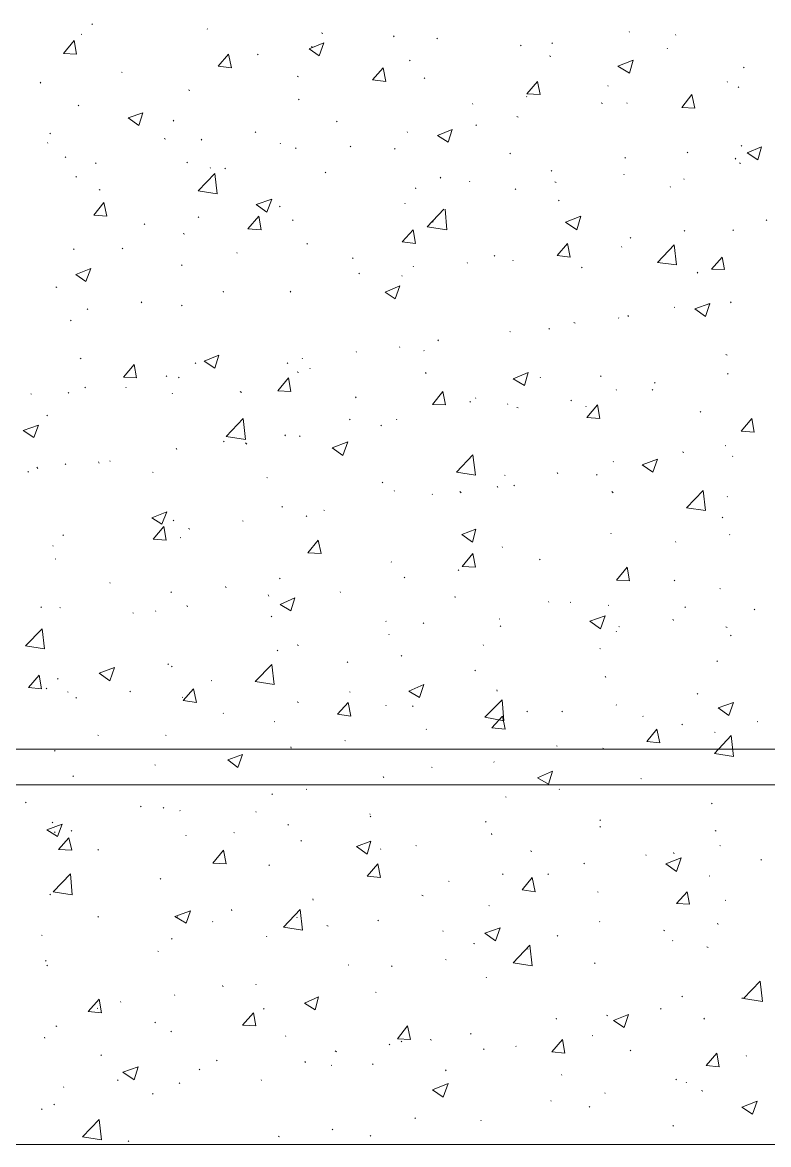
# Model space of a CAD drawing. Header units: millimetres. Extents: x 2928 to 3112, y 1220 to 1280.
# Drawn here: x 2951.023 to 2953.118, y 1240.79 to 1243.941 of the extents above; entities that cross this region are included whole.
import ezdxf

# ---------------------------------------------------------------- set-up
doc = ezdxf.new("R2010")
doc.units = ezdxf.units.MM

msp = doc.modelspace()

# ---------------------------------------------------------------- linework, layer by layer
at = {"color": 253, "linetype": 'Continuous', "lineweight": 5, "true_color": 0x9a9a9a}
for points in [[(2940.97965, 1262.56226), (2981.54689, 1262.56226), (2981.54689, 1240.79028), (2940.97965, 1240.79028)], [(2941.98633, 1261.55224), (2980.53854, 1261.55224), (2980.53854, 1241.8003), (2941.98633, 1241.8003)]]:
    msp.add_lwpolyline(points, close=True, dxfattribs=at)
msp.add_lwpolyline([(2961.2116, 1241.9003), (2942.08633, 1241.9003), (2942.08633, 1247.74538), (2950.25144, 1247.74538), (2950.25144, 1256.61384), (2942.08633, 1256.61384), (2942.08633, 1261.45224), (2961.2116, 1261.45224), (2961.2116, 1249.1904)], dxfattribs=at)
at = {"color": 92, "linetype": 'Continuous', "lineweight": 13, "true_color": 0x00b800}
for points in [[(2951.21979, 1243.93533), (2951.21813, 1243.93699), (2951.21813, 1243.93699)], [(2951.18979, 1243.90699), (2951.18812, 1243.90866), (2951.18812, 1243.90866)], [(2951.54313, 1243.92199), (2951.54146, 1243.92366), (2951.54146, 1243.92366)], [(2951.86647, 1243.91033), (2951.86313, 1243.91199), (2951.86313, 1243.91199)], [(2952.72815, 1243.91366), (2952.72648, 1243.91533), (2952.72648, 1243.91533)], [(2952.85815, 1243.90533), (2952.85648, 1243.90699), (2952.85648, 1243.90699)], [(2951.13812, 1243.85366), (2951.16812, 1243.89033), (2951.16812, 1243.89033)], [(2951.17479, 1243.85199), (2951.16812, 1243.89033), (2951.16812, 1243.89033)], [(2951.82813, 1243.86699), (2951.8698, 1243.88366), (2951.8698, 1243.88366)], [(2951.83647, 1243.87199), (2951.8348, 1243.87366), (2951.8348, 1243.87366)], [(2951.85647, 1243.84699), (2951.8698, 1243.88366), (2951.8698, 1243.88366)], [(2952.06647, 1243.90033), (2952.0648, 1243.90366), (2952.0648, 1243.90366)], [(2952.18814, 1243.89533), (2952.18647, 1243.89699), (2952.18647, 1243.89699)], [(2952.42314, 1243.87533), (2952.42148, 1243.87699), (2952.42148, 1243.87699)], [(2952.51148, 1243.88199), (2952.50981, 1243.88366), (2952.50981, 1243.88366)], [(2951.13812, 1243.85366), (2951.17479, 1243.85199), (2951.17479, 1243.85199)], [(2951.57313, 1243.81866), (2951.60146, 1243.85199), (2951.60146, 1243.85199)], [(2951.6098, 1243.81366), (2951.60146, 1243.85199), (2951.60146, 1243.85199)], [(2951.6848, 1243.85032), (2951.68313, 1243.85199), (2951.68313, 1243.85199)], [(2951.82813, 1243.86699), (2951.85647, 1243.84699), (2951.85647, 1243.84699)], [(2952.50648, 1243.84532), (2952.50314, 1243.84699), (2952.50314, 1243.84699)], [(2952.83482, 1243.86699), (2952.83315, 1243.86866), (2952.83315, 1243.86866)], [(2951.57313, 1243.81866), (2951.6098, 1243.81366), (2951.6098, 1243.81366)], [(2952.00647, 1243.78032), (2952.03647, 1243.81366), (2952.03647, 1243.81366)], [(2952.04314, 1243.77532), (2952.03647, 1243.81366), (2952.03647, 1243.81366)], [(2952.11147, 1243.83366), (2952.1098, 1243.83532), (2952.1098, 1243.83532)], [(2952.69481, 1243.81866), (2952.73815, 1243.83532), (2952.73815, 1243.83532)], [(2952.69481, 1243.81866), (2952.72815, 1243.79866), (2952.72815, 1243.79866)], [(2952.72815, 1243.79866), (2952.73815, 1243.83532), (2952.73815, 1243.83532)], [(2953.04982, 1243.81366), (2953.04815, 1243.81532), (2953.04815, 1243.81532)], [(2951.30313, 1243.80032), (2951.30146, 1243.80199), (2951.30146, 1243.80199)], [(2951.79813, 1243.78866), (2951.7948, 1243.79032), (2951.7948, 1243.79032)], [(2952.00647, 1243.78032), (2952.04314, 1243.77532), (2952.04314, 1243.77532)], [(2952.15314, 1243.78366), (2952.15147, 1243.78532), (2952.15147, 1243.78532)], [(2951.07479, 1243.77032), (2951.07312, 1243.77366), (2951.07312, 1243.77366)], [(2951.49313, 1243.75032), (2951.4898, 1243.75199), (2951.4898, 1243.75199)], [(2952.43981, 1243.74032), (2952.46981, 1243.77532), (2952.46981, 1243.77532)], [(2952.47648, 1243.73866), (2952.46981, 1243.77532), (2952.46981, 1243.77532)], [(2952.66815, 1243.76199), (2952.66648, 1243.76366), (2952.66648, 1243.76366)], [(2953.00315, 1243.77366), (2953.00148, 1243.77532), (2953.00148, 1243.77532)], [(2953.03482, 1243.75866), (2953.03315, 1243.76032), (2953.03315, 1243.76032)], [(2951.7998, 1243.72366), (2951.79813, 1243.72532), (2951.79813, 1243.72532)], [(2952.43981, 1243.73199), (2952.43814, 1243.73366), (2952.43814, 1243.73366)], [(2952.43981, 1243.74032), (2952.47648, 1243.73866), (2952.47648, 1243.73866)], [(2952.65148, 1243.71366), (2952.64815, 1243.71532), (2952.64815, 1243.71532)], [(2952.72148, 1243.71366), (2952.71981, 1243.71532), (2952.71981, 1243.71532)], [(2952.87482, 1243.70199), (2952.90315, 1243.73866), (2952.90315, 1243.73866)], [(2952.91148, 1243.70032), (2952.90315, 1243.73866), (2952.90315, 1243.73866)], [(2951.18146, 1243.70699), (2951.17979, 1243.70866), (2951.17979, 1243.70866)], [(2951.31979, 1243.67366), (2951.36146, 1243.68699), (2951.36146, 1243.68699)], [(2951.34979, 1243.65199), (2951.36146, 1243.68699), (2951.36146, 1243.68699)], [(2952.28814, 1243.71199), (2952.28647, 1243.71366), (2952.28647, 1243.71366)], [(2952.87482, 1243.70199), (2952.91148, 1243.70032), (2952.91148, 1243.70032)], [(2951.31979, 1243.67366), (2951.34979, 1243.65199), (2951.34979, 1243.65199)], [(2951.44813, 1243.66366), (2951.44646, 1243.66699), (2951.44646, 1243.66699)], [(2951.90647, 1243.66199), (2951.9048, 1243.66366), (2951.9048, 1243.66366)], [(2952.29814, 1243.65199), (2952.29647, 1243.65366), (2952.29647, 1243.65366)], [(2952.41481, 1243.67532), (2952.41148, 1243.67699), (2952.41148, 1243.67699)], [(2951.10146, 1243.62866), (2951.09979, 1243.63032), (2951.09979, 1243.63032)], [(2951.67813, 1243.63199), (2951.67647, 1243.63366), (2951.67647, 1243.63366)], [(2952.1048, 1243.63199), (2952.10314, 1243.63366), (2952.10314, 1243.63366)], [(2952.18814, 1243.62365), (2952.22981, 1243.64032), (2952.22981, 1243.64032)], [(2952.18814, 1243.62365), (2952.21814, 1243.60532), (2952.21814, 1243.60532)], [(2952.21814, 1243.60532), (2952.22981, 1243.64032), (2952.22981, 1243.64032)], [(2951.09479, 1243.60199), (2951.09312, 1243.60365), (2951.09312, 1243.60365)], [(2951.42479, 1243.61365), (2951.42146, 1243.61532), (2951.42146, 1243.61532)], [(2951.52646, 1243.61032), (2951.5248, 1243.61365), (2951.5248, 1243.61365)], [(2951.74813, 1243.60032), (2951.74647, 1243.60199), (2951.74647, 1243.60199)], [(2951.9448, 1243.59199), (2951.94314, 1243.59365), (2951.94314, 1243.59365)], [(2953.04315, 1243.59365), (2953.04148, 1243.59532), (2953.04148, 1243.59532)], [(2953.05815, 1243.57532), (2953.09815, 1243.59199), (2953.09815, 1243.59199)], [(2953.08815, 1243.55532), (2953.09815, 1243.59199), (2953.09815, 1243.59199)], [(2951.14479, 1243.56199), (2951.14312, 1243.56365), (2951.14312, 1243.56365)], [(2951.79147, 1243.58699), (2951.7898, 1243.58865), (2951.7898, 1243.58865)], [(2952.0698, 1243.58532), (2952.06814, 1243.58699), (2952.06814, 1243.58699)], [(2952.39314, 1243.57199), (2952.39148, 1243.57365), (2952.39148, 1243.57365)], [(2952.71648, 1243.56032), (2952.71481, 1243.56199), (2952.71481, 1243.56199)], [(2952.89148, 1243.57532), (2952.88982, 1243.57699), (2952.88982, 1243.57699)], [(2953.02648, 1243.55699), (2953.02482, 1243.56032), (2953.02482, 1243.56032)], [(2953.05815, 1243.57532), (2953.08815, 1243.55532), (2953.08815, 1243.55532)], [(2951.22979, 1243.54532), (2951.22813, 1243.54699), (2951.22813, 1243.54699)], [(2951.48646, 1243.54699), (2951.4848, 1243.54865), (2951.4848, 1243.54865)], [(2951.55146, 1243.53199), (2951.5498, 1243.53365), (2951.5498, 1243.53365)], [(2951.59313, 1243.53032), (2951.59146, 1243.53199), (2951.59146, 1243.53199)], [(2953.03982, 1243.54532), (2953.03648, 1243.54699), (2953.03648, 1243.54699)], [(2951.17479, 1243.50699), (2951.17312, 1243.50865), (2951.17312, 1243.50865)], [(2951.51646, 1243.46865), (2951.56313, 1243.51699), (2951.56313, 1243.51699)], [(2951.5698, 1243.46032), (2951.56313, 1243.51699), (2951.56313, 1243.51699)], [(2951.8748, 1243.51865), (2951.87313, 1243.52032), (2951.87313, 1243.52032)], [(2952.19814, 1243.50365), (2952.19647, 1243.50699), (2952.19647, 1243.50699)], [(2952.27981, 1243.49365), (2952.27814, 1243.49532), (2952.27814, 1243.49532)], [(2952.50981, 1243.52365), (2952.50814, 1243.52532), (2952.50814, 1243.52532)], [(2952.71315, 1243.51365), (2952.71148, 1243.51532), (2952.71148, 1243.51532)], [(2952.88148, 1243.50032), (2952.87982, 1243.50199), (2952.87982, 1243.50199)], [(2951.24146, 1243.47032), (2951.23813, 1243.47199), (2951.23813, 1243.47199)], [(2951.51646, 1243.46865), (2951.5698, 1243.46032), (2951.5698, 1243.46032)], [(2952.12814, 1243.47365), (2952.12647, 1243.47699), (2952.12647, 1243.47699)], [(2952.40814, 1243.47199), (2952.40648, 1243.47365), (2952.40648, 1243.47365)], [(2952.52148, 1243.49199), (2952.51814, 1243.49365), (2952.51814, 1243.49365)], [(2952.84315, 1243.47865), (2952.84148, 1243.48032), (2952.84148, 1243.48032)], [(2951.22313, 1243.40032), (2951.25146, 1243.43532), (2951.25146, 1243.43532)], [(2951.25979, 1243.39699), (2951.25146, 1243.43532), (2951.25146, 1243.43532)], [(2951.6798, 1243.43032), (2951.72313, 1243.44532), (2951.72313, 1243.44532)], [(2951.7098, 1243.40865), (2951.72313, 1243.44532), (2951.72313, 1243.44532)], [(2952.09814, 1243.43199), (2952.09647, 1243.43365), (2952.09647, 1243.43365)], [(2952.52981, 1243.44032), (2952.52814, 1243.44199), (2952.52814, 1243.44199)], [(2951.22313, 1243.40032), (2951.25979, 1243.39699), (2951.25979, 1243.39699)], [(2951.6798, 1243.43032), (2951.7098, 1243.40865), (2951.7098, 1243.40865)], [(2951.74647, 1243.42365), (2951.7448, 1243.42532), (2951.7448, 1243.42532)], [(2952.15981, 1243.36698), (2952.20647, 1243.41699), (2952.20647, 1243.41699)], [(2952.21481, 1243.35865), (2952.20981, 1243.41699), (2952.20981, 1243.41699)], [(2951.36646, 1243.37365), (2951.36479, 1243.37532), (2951.36479, 1243.37532)], [(2951.51813, 1243.39365), (2951.51646, 1243.39532), (2951.51646, 1243.39532)], [(2951.65646, 1243.36198), (2951.68647, 1243.39699), (2951.68647, 1243.39699)], [(2951.69313, 1243.35865), (2951.68647, 1243.39699), (2951.68647, 1243.39699)], [(2951.78313, 1243.38532), (2951.78147, 1243.38698), (2951.78147, 1243.38698)], [(2952.17647, 1243.38032), (2952.17481, 1243.38198), (2952.17481, 1243.38198)], [(2952.54814, 1243.38032), (2952.59148, 1243.39699), (2952.59148, 1243.39699)], [(2952.54814, 1243.38032), (2952.57981, 1243.35865), (2952.57981, 1243.35865)], [(2952.57981, 1243.35865), (2952.59148, 1243.39699), (2952.59148, 1243.39699)], [(2953.11315, 1243.38532), (2953.11149, 1243.38698), (2953.11149, 1243.38698)], [(2951.47813, 1243.34698), (2951.4748, 1243.34865), (2951.4748, 1243.34865)], [(2951.65646, 1243.36198), (2951.69313, 1243.35865), (2951.69313, 1243.35865)], [(2952.0898, 1243.32532), (2952.1198, 1243.35865), (2952.1198, 1243.35865)], [(2952.12647, 1243.32032), (2952.1198, 1243.35865), (2952.1198, 1243.35865)], [(2952.15981, 1243.36698), (2952.21481, 1243.35865), (2952.21481, 1243.35865)], [(2952.73148, 1243.33532), (2952.72981, 1243.33698), (2952.72981, 1243.33698)], [(2952.88315, 1243.35532), (2952.88148, 1243.35698), (2952.88148, 1243.35698)], [(2953.01982, 1243.35698), (2953.01815, 1243.35865), (2953.01815, 1243.35865)], [(2951.16812, 1243.30365), (2951.16646, 1243.30532), (2951.16646, 1243.30532)], [(2951.30479, 1243.30532), (2951.30313, 1243.30698), (2951.30313, 1243.30698)], [(2951.82313, 1243.31865), (2951.82147, 1243.32032), (2951.82147, 1243.32032)], [(2952.0898, 1243.32532), (2952.12647, 1243.32032), (2952.12647, 1243.32032)], [(2952.52481, 1243.28698), (2952.55314, 1243.32032), (2952.55314, 1243.32032)], [(2952.56148, 1243.28198), (2952.55314, 1243.32032), (2952.55314, 1243.32032)], [(2952.70648, 1243.31032), (2952.70481, 1243.31198), (2952.70481, 1243.31198)], [(2952.80648, 1243.26698), (2952.85315, 1243.31698), (2952.85315, 1243.31698)], [(2952.85982, 1243.26032), (2952.85315, 1243.31698), (2952.85315, 1243.31698)], [(2951.62646, 1243.29365), (2951.6248, 1243.29532), (2951.6248, 1243.29532)], [(2951.95147, 1243.27865), (2951.9498, 1243.28032), (2951.9498, 1243.28032)], [(2952.34981, 1243.28532), (2952.34814, 1243.28698), (2952.34814, 1243.28698)], [(2952.40148, 1243.27198), (2952.39981, 1243.27365), (2952.39981, 1243.27365)], [(2952.52481, 1243.28698), (2952.56148, 1243.28198), (2952.56148, 1243.28198)], [(2952.95815, 1243.24865), (2952.98815, 1243.28198), (2952.98815, 1243.28198)], [(2952.99482, 1243.24698), (2952.98815, 1243.28198), (2952.98815, 1243.28198)], [(2951.17312, 1243.23365), (2951.21479, 1243.25032), (2951.21479, 1243.25032)], [(2951.20146, 1243.21365), (2951.21479, 1243.25032), (2951.21479, 1243.25032)], [(2951.47146, 1243.25865), (2951.4698, 1243.26032), (2951.4698, 1243.26032)], [(2952.12147, 1243.25532), (2952.1198, 1243.25698), (2952.1198, 1243.25698)], [(2952.27314, 1243.26532), (2952.27147, 1243.26698), (2952.27147, 1243.26698)], [(2952.59481, 1243.25198), (2952.59314, 1243.25365), (2952.59314, 1243.25365)], [(2952.80648, 1243.26698), (2952.85982, 1243.26032), (2952.85982, 1243.26032)], [(2952.95815, 1243.24865), (2952.99482, 1243.24698), (2952.99482, 1243.24698)], [(2951.17312, 1243.23365), (2951.20146, 1243.21365), (2951.20146, 1243.21365)], [(2951.9698, 1243.23532), (2951.96814, 1243.23698), (2951.96814, 1243.23698)], [(2952.0898, 1243.22865), (2952.08814, 1243.23032), (2952.08814, 1243.23032)], [(2952.91982, 1243.23698), (2952.91815, 1243.24032), (2952.91815, 1243.24032)], [(2951.11979, 1243.19698), (2951.11646, 1243.19865), (2951.11646, 1243.19865)], [(2951.58813, 1243.18365), (2951.58646, 1243.18698), (2951.58646, 1243.18698)], [(2951.77647, 1243.18365), (2951.7748, 1243.18698), (2951.7748, 1243.18698)], [(2952.04147, 1243.18365), (2952.08314, 1243.20198), (2952.08314, 1243.20198)], [(2952.04147, 1243.18365), (2952.0698, 1243.16532), (2952.0698, 1243.16532)], [(2952.0698, 1243.16532), (2952.08314, 1243.20198), (2952.08314, 1243.20198)], [(2951.35813, 1243.15365), (2951.35646, 1243.15698), (2951.35646, 1243.15698)], [(2952.91148, 1243.13698), (2952.95315, 1243.15198), (2952.95315, 1243.15198)], [(2952.94148, 1243.11531), (2952.95315, 1243.15198), (2952.95315, 1243.15198)], [(2952.95315, 1243.14865), (2952.95148, 1243.15031), (2952.95148, 1243.15031)], [(2953.01315, 1243.15365), (2953.01148, 1243.15698), (2953.01148, 1243.15698)], [(2951.20646, 1243.13531), (2951.20479, 1243.13698), (2951.20479, 1243.13698)], [(2951.47146, 1243.14531), (2951.4698, 1243.14698), (2951.4698, 1243.14698)], [(2952.72481, 1243.11531), (2952.72315, 1243.11865), (2952.72315, 1243.11865)], [(2952.85482, 1243.14031), (2952.85315, 1243.14198), (2952.85315, 1243.14198)], [(2952.91148, 1243.13698), (2952.94148, 1243.11531), (2952.94148, 1243.11531)], [(2951.15979, 1243.10365), (2951.15812, 1243.10531), (2951.15812, 1243.10531)], [(2952.57481, 1243.09698), (2952.57148, 1243.09865), (2952.57148, 1243.09865)], [(2952.69815, 1243.11031), (2952.69648, 1243.11198), (2952.69648, 1243.11198)], [(2952.39314, 1243.07198), (2952.39148, 1243.07365), (2952.39148, 1243.07365)], [(2952.50314, 1243.08031), (2952.50148, 1243.08198), (2952.50148, 1243.08198)], [(2952.08314, 1243.02865), (2952.08147, 1243.03031), (2952.08147, 1243.03031)], [(2952.19147, 1243.04698), (2952.18981, 1243.05031), (2952.18981, 1243.05031)], [(2951.18812, 1242.99698), (2951.18479, 1242.99865), (2951.18479, 1242.99865)], [(2951.53313, 1242.99031), (2951.5748, 1243.00698), (2951.5748, 1243.00698)], [(2951.53313, 1242.99031), (2951.56313, 1242.97031), (2951.56313, 1242.97031)], [(2951.56313, 1242.97031), (2951.5748, 1243.00698), (2951.5748, 1243.00698)], [(2951.8098, 1242.99698), (2951.80813, 1242.99865), (2951.80813, 1242.99865)], [(2951.96147, 1243.01531), (2951.9598, 1243.01698), (2951.9598, 1243.01698)], [(2952.15147, 1243.01865), (2952.14981, 1243.02031), (2952.14981, 1243.02031)], [(2953.00148, 1243.00698), (2952.99815, 1243.00865), (2952.99815, 1243.00865)], [(2951.30646, 1242.94531), (2951.33646, 1242.98031), (2951.33646, 1242.98031)], [(2951.34313, 1242.94365), (2951.33646, 1242.98031), (2951.33646, 1242.98031)], [(2951.5098, 1242.98365), (2951.50813, 1242.98531), (2951.50813, 1242.98531)], [(2951.76813, 1242.98365), (2951.76647, 1242.98531), (2951.76647, 1242.98531)], [(2951.79813, 1242.95865), (2951.7948, 1242.96031), (2951.7948, 1242.96031)], [(2951.83147, 1242.96865), (2951.8298, 1242.97031), (2951.8298, 1242.97031)], [(2952.15647, 1242.95531), (2952.15481, 1242.95865), (2952.15481, 1242.95865)], [(2952.40148, 1242.94031), (2952.44314, 1242.95865), (2952.44314, 1242.95865)], [(2952.43314, 1242.92198), (2952.44314, 1242.95865), (2952.44314, 1242.95865)], [(2951.30646, 1242.94531), (2951.34313, 1242.94365), (2951.34313, 1242.94365)], [(2951.42813, 1242.94698), (2951.42646, 1242.94865), (2951.42646, 1242.94865)], [(2951.46313, 1242.94365), (2951.46146, 1242.94531), (2951.46146, 1242.94531)], [(2951.7398, 1242.90698), (2951.7698, 1242.94365), (2951.7698, 1242.94365)], [(2951.77647, 1242.90531), (2951.7698, 1242.94365), (2951.7698, 1242.94365)], [(2952.40148, 1242.94031), (2952.43314, 1242.92198), (2952.43314, 1242.92198)], [(2952.47814, 1242.94365), (2952.47648, 1242.94531), (2952.47648, 1242.94531)], [(2952.64815, 1242.94698), (2952.64648, 1242.94865), (2952.64648, 1242.94865)], [(2952.79981, 1242.92865), (2952.79815, 1242.93031), (2952.79815, 1242.93031)], [(2953.00482, 1242.95365), (2953.00315, 1242.95531), (2953.00315, 1242.95531)], [(2951.04812, 1242.89698), (2951.04646, 1242.89864), (2951.04646, 1242.89864)], [(2951.15312, 1242.90031), (2951.15146, 1242.90198), (2951.15146, 1242.90198)], [(2951.19979, 1242.91531), (2951.19813, 1242.91698), (2951.19813, 1242.91698)], [(2951.31479, 1242.91531), (2951.31313, 1242.91698), (2951.31313, 1242.91698)], [(2951.4448, 1242.89864), (2951.44313, 1242.90031), (2951.44313, 1242.90031)], [(2951.63813, 1242.90198), (2951.6348, 1242.90531), (2951.6348, 1242.90531)], [(2951.7398, 1242.90698), (2951.77647, 1242.90531), (2951.77647, 1242.90531)], [(2952.17481, 1242.86864), (2952.20314, 1242.90531), (2952.20314, 1242.90531)], [(2952.21147, 1242.86698), (2952.20314, 1242.90531), (2952.20314, 1242.90531)], [(2952.69148, 1242.90864), (2952.68981, 1242.91031), (2952.68981, 1242.91031)], [(2952.79315, 1242.90864), (2952.79148, 1242.91031), (2952.79148, 1242.91031)], [(2951.9598, 1242.88698), (2951.95814, 1242.89031), (2951.95814, 1242.89031)], [(2952.17481, 1242.86864), (2952.21147, 1242.86698), (2952.21147, 1242.86698)], [(2952.28147, 1242.87531), (2952.27981, 1242.87698), (2952.27981, 1242.87698)], [(2952.29647, 1242.88531), (2952.29481, 1242.88698), (2952.29481, 1242.88698)], [(2952.38648, 1242.86864), (2952.38481, 1242.87031), (2952.38481, 1242.87031)], [(2952.56481, 1242.87864), (2952.56314, 1242.88031), (2952.56314, 1242.88031)], [(2952.60815, 1242.83198), (2952.63815, 1242.86698), (2952.63815, 1242.86698)], [(2952.64481, 1242.82864), (2952.63815, 1242.86698), (2952.63815, 1242.86698)], [(2951.09312, 1242.83698), (2951.09146, 1242.83864), (2951.09146, 1242.83864)], [(2952.41481, 1242.85864), (2952.41148, 1242.86031), (2952.41148, 1242.86031)], [(2952.60648, 1242.86198), (2952.60481, 1242.86364), (2952.60481, 1242.86364)], [(2952.92815, 1242.84698), (2952.92648, 1242.84864), (2952.92648, 1242.84864)], [(2951.02479, 1242.79531), (2951.06812, 1242.81031), (2951.06812, 1242.81031)], [(2951.05479, 1242.77531), (2951.06812, 1242.81031), (2951.06812, 1242.81031)], [(2951.5948, 1242.77864), (2951.64313, 1242.82864), (2951.64313, 1242.82864)], [(2951.6498, 1242.77031), (2951.64313, 1242.82864), (2951.64313, 1242.82864)], [(2951.94314, 1242.82531), (2951.94147, 1242.82698), (2951.94147, 1242.82698)], [(2952.03147, 1242.80864), (2952.0298, 1242.81031), (2952.0298, 1242.81031)], [(2952.0748, 1242.82531), (2952.07314, 1242.82698), (2952.07314, 1242.82698)], [(2952.60815, 1242.83198), (2952.64481, 1242.82864), (2952.64481, 1242.82864)], [(2953.04148, 1242.79364), (2953.07149, 1242.82864), (2953.07149, 1242.82864)], [(2953.07815, 1242.79031), (2953.07149, 1242.82864), (2953.07149, 1242.82864)], [(2951.02479, 1242.79531), (2951.05479, 1242.77531), (2951.05479, 1242.77531)], [(2951.5948, 1242.77864), (2951.6498, 1242.77031), (2951.6498, 1242.77031)], [(2951.76147, 1242.78031), (2951.7598, 1242.78364), (2951.7598, 1242.78364)], [(2951.80313, 1242.77864), (2951.80147, 1242.78031), (2951.80147, 1242.78031)], [(2953.04148, 1242.79364), (2953.07815, 1242.79031), (2953.07815, 1242.79031)], [(2951.45646, 1242.74198), (2951.4548, 1242.74531), (2951.4548, 1242.74531)], [(2951.5898, 1242.76364), (2951.58813, 1242.76531), (2951.58813, 1242.76531)], [(2951.65313, 1242.75698), (2951.6498, 1242.76031), (2951.6498, 1242.76031)], [(2951.89313, 1242.74698), (2951.93647, 1242.76364), (2951.93647, 1242.76364)], [(2951.89313, 1242.74698), (2951.92314, 1242.72531), (2951.92314, 1242.72531)], [(2951.92314, 1242.72531), (2951.93647, 1242.76364), (2951.93647, 1242.76364)], [(2952.99815, 1242.75198), (2952.99648, 1242.75364), (2952.99648, 1242.75364)], [(2951.23813, 1242.70364), (2951.23646, 1242.70698), (2951.23646, 1242.70698)], [(2951.26979, 1242.70864), (2951.26813, 1242.71031), (2951.26813, 1242.71031)], [(2952.24147, 1242.67864), (2952.28814, 1242.72698), (2952.28814, 1242.72698)], [(2952.29481, 1242.67031), (2952.28814, 1242.72698), (2952.28814, 1242.72698)], [(2952.68315, 1242.70698), (2952.68148, 1242.70864), (2952.68148, 1242.70864)], [(2952.76315, 1242.69864), (2952.80648, 1242.71531), (2952.80648, 1242.71531)], [(2952.79315, 1242.67864), (2952.80648, 1242.71531), (2952.80648, 1242.71531)], [(2952.87982, 1242.73364), (2952.87648, 1242.73531), (2952.87648, 1242.73531)], [(2953.01815, 1242.72198), (2953.01648, 1242.72364), (2953.01648, 1242.72364)], [(2951.03979, 1242.67864), (2951.03812, 1242.68031), (2951.03812, 1242.68031)], [(2951.06646, 1242.68864), (2951.06312, 1242.69197), (2951.06312, 1242.69197)], [(2951.14479, 1242.70031), (2951.14312, 1242.70198), (2951.14312, 1242.70198)], [(2951.38979, 1242.67697), (2951.38813, 1242.67864), (2951.38813, 1242.67864)], [(2952.24147, 1242.67864), (2952.29481, 1242.67031), (2952.29481, 1242.67031)], [(2952.52648, 1242.67364), (2952.52481, 1242.67697), (2952.52481, 1242.67697)], [(2952.76315, 1242.69864), (2952.79315, 1242.67864), (2952.79315, 1242.67864)], [(2951.71147, 1242.66197), (2951.7098, 1242.66364), (2951.7098, 1242.66364)], [(2952.0348, 1242.64864), (2952.03314, 1242.65031), (2952.03314, 1242.65031)], [(2952.37814, 1242.66864), (2952.37648, 1242.67031), (2952.37648, 1242.67031)], [(2952.63648, 1242.67031), (2952.63481, 1242.67197), (2952.63481, 1242.67197)], [(2952.06814, 1242.62531), (2952.06647, 1242.62697), (2952.06647, 1242.62697)], [(2952.17481, 1242.61531), (2952.17314, 1242.61697), (2952.17314, 1242.61697)], [(2952.25481, 1242.62031), (2952.25147, 1242.62364), (2952.25147, 1242.62364)], [(2952.35814, 1242.63531), (2952.35647, 1242.63864), (2952.35647, 1242.63864)], [(2952.40481, 1242.64031), (2952.40314, 1242.64197), (2952.40314, 1242.64197)], [(2952.68148, 1242.62031), (2952.67815, 1242.62364), (2952.67815, 1242.62364)], [(2952.88815, 1242.57864), (2952.93482, 1242.62697), (2952.93482, 1242.62697)], [(2952.94148, 1242.57031), (2952.93482, 1242.62697), (2952.93482, 1242.62697)], [(2951.75313, 1242.58031), (2951.75147, 1242.58197), (2951.75147, 1242.58197)], [(2953.00315, 1242.60864), (2953.00148, 1242.61031), (2953.00148, 1242.61031)], [(2951.38646, 1242.55031), (2951.42813, 1242.56697), (2951.42813, 1242.56697)], [(2951.38646, 1242.55031), (2951.41479, 1242.53197), (2951.41479, 1242.53197)], [(2951.41479, 1242.53197), (2951.42813, 1242.56697), (2951.42813, 1242.56697)], [(2951.82147, 1242.55364), (2951.8198, 1242.55531), (2951.8198, 1242.55531)], [(2951.87147, 1242.57031), (2951.8698, 1242.57197), (2951.8698, 1242.57197)], [(2952.88815, 1242.57864), (2952.94148, 1242.57031), (2952.94148, 1242.57031)], [(2952.98982, 1242.55031), (2952.98815, 1242.55197), (2952.98815, 1242.55197)], [(2951.38979, 1242.49031), (2951.41979, 1242.52531), (2951.41979, 1242.52531)], [(2951.42646, 1242.48697), (2951.41979, 1242.52531), (2951.41979, 1242.52531)], [(2951.44813, 1242.54197), (2951.44646, 1242.54364), (2951.44646, 1242.54364)], [(2951.49313, 1242.51864), (2951.4898, 1242.52031), (2951.4898, 1242.52031)], [(2951.64313, 1242.54031), (2951.64146, 1242.54197), (2951.64146, 1242.54197)], [(2952.25647, 1242.50364), (2952.29647, 1242.51864), (2952.29647, 1242.51864)], [(2952.28647, 1242.48197), (2952.29647, 1242.51864), (2952.29647, 1242.51864)], [(2951.13812, 1242.50031), (2951.13646, 1242.50197), (2951.13646, 1242.50197)], [(2951.38979, 1242.49031), (2951.42646, 1242.48697), (2951.42646, 1242.48697)], [(2951.46813, 1242.49364), (2951.46646, 1242.49531), (2951.46646, 1242.49531)], [(2951.8248, 1242.45197), (2951.85313, 1242.48697), (2951.85313, 1242.48697)], [(2951.86147, 1242.4503), (2951.85313, 1242.48697), (2951.85313, 1242.48697)], [(2952.25647, 1242.50364), (2952.28647, 1242.48197), (2952.28647, 1242.48197)], [(2952.67648, 1242.50531), (2952.67481, 1242.50697), (2952.67481, 1242.50697)], [(2953.00982, 1242.50197), (2953.00815, 1242.50364), (2953.00815, 1242.50364)], [(2951.10979, 1242.47031), (2951.10812, 1242.47197), (2951.10812, 1242.47197)], [(2952.37148, 1242.46697), (2952.36981, 1242.46864), (2952.36981, 1242.46864)], [(2952.85815, 1242.48197), (2952.85648, 1242.48364), (2952.85648, 1242.48364)], [(2951.11646, 1242.43364), (2951.11479, 1242.4353), (2951.11479, 1242.4353)], [(2951.8248, 1242.45197), (2951.86147, 1242.4503), (2951.86147, 1242.4503)], [(2952.0598, 1242.4253), (2952.05814, 1242.42697), (2952.05814, 1242.42697)], [(2952.25814, 1242.41364), (2952.28814, 1242.4503), (2952.28814, 1242.4503)], [(2952.29481, 1242.41197), (2952.28814, 1242.4503), (2952.28814, 1242.4503)], [(2952.47648, 1242.43197), (2952.47481, 1242.43364), (2952.47481, 1242.43364)], [(2952.24814, 1242.40197), (2952.24647, 1242.40364), (2952.24647, 1242.40364)], [(2952.25814, 1242.41364), (2952.29481, 1242.41197), (2952.29481, 1242.41197)], [(2952.69148, 1242.3753), (2952.72148, 1242.41197), (2952.72148, 1242.41197)], [(2952.72815, 1242.37364), (2952.72148, 1242.41197), (2952.72148, 1242.41197)], [(2951.26979, 1242.36697), (2951.26813, 1242.36864), (2951.26813, 1242.36864)], [(2951.74647, 1242.37864), (2951.7448, 1242.3803), (2951.7448, 1242.3803)], [(2952.09647, 1242.38197), (2952.0948, 1242.38364), (2952.0948, 1242.38364)], [(2952.69148, 1242.3753), (2952.72815, 1242.37364), (2952.72815, 1242.37364)], [(2952.85482, 1242.37364), (2952.85315, 1242.3753), (2952.85315, 1242.3753)], [(2951.44146, 1242.3403), (2951.4398, 1242.34197), (2951.4398, 1242.34197)], [(2951.5948, 1242.35364), (2951.59313, 1242.35697), (2951.59313, 1242.35697)], [(2951.7148, 1242.3303), (2951.71313, 1242.33364), (2951.71313, 1242.33364)], [(2951.91647, 1242.3403), (2951.9148, 1242.34197), (2951.9148, 1242.34197)], [(2952.23981, 1242.32697), (2952.23647, 1242.32864), (2952.23647, 1242.32864)], [(2952.98315, 1242.3503), (2952.98148, 1242.35197), (2952.98148, 1242.35197)], [(2951.07646, 1242.29864), (2951.07479, 1242.3003), (2951.07479, 1242.3003)], [(2951.12979, 1242.29697), (2951.12812, 1242.29864), (2951.12812, 1242.29864)], [(2951.48646, 1242.3003), (2951.4848, 1242.30364), (2951.4848, 1242.30364)], [(2951.74647, 1242.30697), (2951.78813, 1242.3253), (2951.78813, 1242.3253)], [(2951.74647, 1242.30697), (2951.77647, 1242.28864), (2951.77647, 1242.28864)], [(2951.77647, 1242.28864), (2951.78813, 1242.3253), (2951.78813, 1242.3253)], [(2952.50148, 1242.31364), (2952.49981, 1242.3153), (2952.49981, 1242.3153)], [(2952.56314, 1242.31197), (2952.56148, 1242.31364), (2952.56148, 1242.31364)], [(2952.66981, 1242.30364), (2952.66815, 1242.3053), (2952.66815, 1242.3053)], [(2952.88482, 1242.29864), (2952.88315, 1242.3003), (2952.88315, 1242.3003)], [(2951.33479, 1242.28197), (2951.33313, 1242.28364), (2951.33313, 1242.28364)], [(2951.39813, 1242.28697), (2951.39646, 1242.28864), (2951.39646, 1242.28864)], [(2951.72313, 1242.27197), (2951.72147, 1242.27364), (2951.72147, 1242.27364)], [(2952.36314, 1242.2653), (2952.36148, 1242.26697), (2952.36148, 1242.26697)], [(2952.61648, 1242.2603), (2952.65981, 1242.2753), (2952.65981, 1242.2753)], [(2952.64648, 1242.23864), (2952.65981, 1242.2753), (2952.65981, 1242.2753)], [(2952.85148, 1242.26197), (2952.84982, 1242.2653), (2952.84982, 1242.2653)], [(2953.07982, 1242.29197), (2953.07815, 1242.29364), (2953.07815, 1242.29364)], [(2951.03146, 1242.1903), (2951.07812, 1242.23864), (2951.07812, 1242.23864)], [(2951.08479, 1242.18197), (2951.07812, 1242.23864), (2951.07812, 1242.23864)], [(2952.0448, 1242.25864), (2952.04314, 1242.2603), (2952.04314, 1242.2603)], [(2952.14981, 1242.25364), (2952.14814, 1242.2553), (2952.14814, 1242.2553)], [(2952.36648, 1242.2453), (2952.36481, 1242.24697), (2952.36481, 1242.24697)], [(2952.61648, 1242.2603), (2952.64648, 1242.23864), (2952.64648, 1242.23864)], [(2952.69981, 1242.24364), (2952.69815, 1242.2453), (2952.69815, 1242.2453)], [(2953.00148, 1242.24197), (2952.99815, 1242.24364), (2952.99815, 1242.24364)], [(2952.05314, 1242.22197), (2952.05147, 1242.22363), (2952.05147, 1242.22363)], [(2952.69148, 1242.2303), (2952.68981, 1242.23197), (2952.68981, 1242.23197)], [(2953.01315, 1242.21863), (2953.01148, 1242.2203), (2953.01148, 1242.2203)], [(2951.03146, 1242.1903), (2951.08479, 1242.18197), (2951.08479, 1242.18197)], [(2951.7398, 1242.17697), (2951.73813, 1242.17863), (2951.73813, 1242.17863)], [(2951.79813, 1242.19197), (2951.7948, 1242.19363), (2951.7948, 1242.19363)], [(2952.31814, 1242.19197), (2952.31647, 1242.19363), (2952.31647, 1242.19363)], [(2952.64648, 1242.18197), (2952.64481, 1242.18363), (2952.64481, 1242.18363)], [(2951.43313, 1242.13863), (2951.43146, 1242.1403), (2951.43146, 1242.1403)], [(2951.93647, 1242.14363), (2951.9348, 1242.1453), (2951.9348, 1242.1453)], [(2952.08814, 1242.16197), (2952.08647, 1242.16363), (2952.08647, 1242.16363)], [(2952.97482, 1242.14697), (2952.97315, 1242.14863), (2952.97315, 1242.14863)], [(2951.03979, 1242.07363), (2951.06979, 1242.10863), (2951.06979, 1242.10863)], [(2951.07646, 1242.0703), (2951.06979, 1242.10863), (2951.06979, 1242.10863)], [(2951.23813, 1242.11363), (2951.28146, 1242.1303), (2951.28146, 1242.1303)], [(2951.23813, 1242.11363), (2951.26813, 1242.09197), (2951.26813, 1242.09197)], [(2951.26813, 1242.09197), (2951.28146, 1242.1303), (2951.28146, 1242.1303)], [(2951.44313, 1242.13197), (2951.44146, 1242.13363), (2951.44146, 1242.13363)], [(2951.67647, 1242.0903), (2951.72313, 1242.13863), (2951.72313, 1242.13863)], [(2951.7298, 1242.08197), (2951.72313, 1242.13863), (2951.72313, 1242.13863)], [(2952.29481, 1242.1203), (2952.29314, 1242.12197), (2952.29314, 1242.12197)], [(2951.12312, 1242.09697), (2951.12146, 1242.09863), (2951.12146, 1242.09863)], [(2951.5548, 1242.09197), (2951.55313, 1242.09363), (2951.55313, 1242.09363)], [(2951.67647, 1242.0903), (2951.7298, 1242.08197), (2951.7298, 1242.08197)], [(2952.10814, 1242.06363), (2952.14981, 1242.08197), (2952.14981, 1242.08197)], [(2952.13814, 1242.0453), (2952.14981, 1242.08197), (2952.14981, 1242.08197)], [(2952.66148, 1242.10197), (2952.65981, 1242.1053), (2952.65981, 1242.1053)], [(2951.03979, 1242.07363), (2951.07646, 1242.0703), (2951.07646, 1242.0703)], [(2951.09146, 1242.0703), (2951.08979, 1242.07197), (2951.08979, 1242.07197)], [(2951.15146, 1242.0603), (2951.14979, 1242.06197), (2951.14979, 1242.06197)], [(2951.17479, 1242.04363), (2951.17312, 1242.0453), (2951.17312, 1242.0453)], [(2951.32646, 1242.06197), (2951.32479, 1242.06363), (2951.32479, 1242.06363)], [(2951.47313, 1242.0453), (2951.47146, 1242.04697), (2951.47146, 1242.04697)], [(2951.4748, 1242.03697), (2951.50313, 1242.0703), (2951.50313, 1242.0703)], [(2951.51146, 1242.03197), (2951.50313, 1242.0703), (2951.50313, 1242.0703)], [(2951.94314, 1242.0603), (2951.94147, 1242.06197), (2951.94147, 1242.06197)], [(2952.10814, 1242.06363), (2952.13814, 1242.0453), (2952.13814, 1242.0453)], [(2952.35647, 1242.06363), (2952.35481, 1242.06697), (2952.35481, 1242.06697)], [(2952.91982, 1242.0553), (2952.91815, 1242.05697), (2952.91815, 1242.05697)], [(2951.4748, 1242.03697), (2951.51146, 1242.03197), (2951.51146, 1242.03197)], [(2951.79813, 1242.03197), (2951.7948, 1242.03363), (2951.7948, 1242.03363)], [(2951.90814, 1241.99863), (2951.93814, 1242.03197), (2951.93814, 1242.03197)], [(2951.9448, 1241.99363), (2951.93814, 1242.03197), (2951.93814, 1242.03197)], [(2952.0448, 1242.02197), (2952.04314, 1242.02363), (2952.04314, 1242.02363)], [(2952.1198, 1242.0203), (2952.11814, 1242.02197), (2952.11814, 1242.02197)], [(2952.32147, 1241.9903), (2952.36981, 1242.03863), (2952.36981, 1242.03863)], [(2952.37481, 1241.9803), (2952.36981, 1242.03863), (2952.36981, 1242.03863)], [(2952.69148, 1242.02363), (2952.68981, 1242.0253), (2952.68981, 1242.0253)], [(2952.97648, 1242.01697), (2953.01982, 1242.03197), (2953.01982, 1242.03197)], [(2952.97648, 1242.01697), (2953.00648, 1241.9953), (2953.00648, 1241.9953)], [(2953.00648, 1241.9953), (2953.01982, 1242.03197), (2953.01982, 1242.03197)], [(2951.58813, 1242.0003), (2951.58646, 1242.00197), (2951.58646, 1242.00197)], [(2951.90814, 1241.99863), (2951.9448, 1241.99363), (2951.9448, 1241.99363)], [(2952.32147, 1241.9903), (2952.37481, 1241.9803), (2952.37481, 1241.9803)], [(2952.34147, 1241.9603), (2952.37148, 1241.99363), (2952.37148, 1241.99363)], [(2952.37814, 1241.95696), (2952.37148, 1241.99363), (2952.37148, 1241.99363)], [(2952.44148, 1242.0053), (2952.43981, 1242.00697), (2952.43981, 1242.00697)], [(2952.53981, 1242.0053), (2952.53814, 1242.00697), (2952.53814, 1242.00697)], [(2952.76648, 1241.99196), (2952.76481, 1241.99363), (2952.76481, 1241.99363)], [(2951.73147, 1241.97696), (2951.7298, 1241.97863), (2951.7298, 1241.97863)], [(2952.15814, 1241.9553), (2952.15647, 1241.95696), (2952.15647, 1241.95696)], [(2952.34147, 1241.9603), (2952.37814, 1241.95696), (2952.37814, 1241.95696)], [(2952.77648, 1241.92196), (2952.80481, 1241.95696), (2952.80481, 1241.95696)], [(2952.81315, 1241.91863), (2952.80481, 1241.95696), (2952.80481, 1241.95696)], [(2952.87648, 1241.96863), (2952.87482, 1241.9703), (2952.87482, 1241.9703)], [(2953.08815, 1241.97696), (2953.08649, 1241.97863), (2953.08649, 1241.97863)], [(2951.23646, 1241.93863), (2951.23479, 1241.9403), (2951.23479, 1241.9403)], [(2951.42646, 1241.93863), (2951.42479, 1241.9403), (2951.42479, 1241.9403)], [(2951.9298, 1241.92363), (2951.92814, 1241.9253), (2951.92814, 1241.9253)], [(2952.77648, 1241.92196), (2952.81315, 1241.91863), (2952.81315, 1241.91863)], [(2952.96815, 1241.94696), (2952.96648, 1241.94863), (2952.96648, 1241.94863)], [(2952.96648, 1241.88863), (2953.01315, 1241.93863), (2953.01315, 1241.93863)], [(2953.01982, 1241.8803), (2953.01315, 1241.93863), (2953.01315, 1241.93863)], [(2951.11479, 1241.8953), (2951.11312, 1241.89696), (2951.11312, 1241.89696)], [(2951.77813, 1241.90363), (2951.77647, 1241.90696), (2951.77647, 1241.90696)], [(2952.52481, 1241.90863), (2952.52314, 1241.9103), (2952.52314, 1241.9103)], [(2952.65481, 1241.90196), (2952.65315, 1241.90363), (2952.65315, 1241.90363)], [(2952.96648, 1241.88863), (2953.01982, 1241.8803), (2953.01982, 1241.8803)], [(2951.39646, 1241.8553), (2951.39479, 1241.85696), (2951.39479, 1241.85696)], [(2951.5998, 1241.8703), (2951.64146, 1241.8853), (2951.64146, 1241.8853)], [(2951.5998, 1241.8703), (2951.62813, 1241.84863), (2951.62813, 1241.84863)], [(2951.62813, 1241.84863), (2951.64146, 1241.8853), (2951.64146, 1241.8853)], [(2952.34814, 1241.86363), (2952.34647, 1241.8653), (2952.34647, 1241.8653)], [(2951.16646, 1241.82363), (2951.16479, 1241.8253), (2951.16479, 1241.8253)], [(2952.17314, 1241.84863), (2952.17147, 1241.8503), (2952.17147, 1241.8503)], [(2952.46981, 1241.8203), (2952.51148, 1241.83863), (2952.51148, 1241.83863)], [(2952.49981, 1241.80196), (2952.51148, 1241.83863), (2952.51148, 1241.83863)], [(2952.03814, 1241.8203), (2952.03647, 1241.82363), (2952.03647, 1241.82363)], [(2952.46981, 1241.8203), (2952.49981, 1241.80196), (2952.49981, 1241.80196)], [(2952.76148, 1241.81696), (2952.75981, 1241.81863), (2952.75981, 1241.81863)], [(2951.7248, 1241.77363), (2951.72313, 1241.7753), (2951.72313, 1241.7753)], [(2951.82147, 1241.78696), (2951.8198, 1241.78863), (2951.8198, 1241.78863)], [(2952.38148, 1241.7653), (2952.37981, 1241.76696), (2952.37981, 1241.76696)], [(2952.53148, 1241.78696), (2952.52981, 1241.78863), (2952.52981, 1241.78863)], [(2951.03312, 1241.75029), (2951.03146, 1241.75196), (2951.03146, 1241.75196)], [(2951.35646, 1241.73863), (2951.35479, 1241.74029), (2951.35479, 1241.74029)], [(2951.41979, 1241.73529), (2951.41813, 1241.73696), (2951.41813, 1241.73696)], [(2952.95982, 1241.74696), (2952.95815, 1241.74863), (2952.95815, 1241.74863)], [(2951.46646, 1241.72696), (2951.4648, 1241.72863), (2951.4648, 1241.72863)], [(2951.6798, 1241.72363), (2951.67813, 1241.72529), (2951.67813, 1241.72529)], [(2951.9998, 1241.71696), (2951.99814, 1241.71863), (2951.99814, 1241.71863)], [(2952.00147, 1241.71029), (2951.9998, 1241.71196), (2951.9998, 1241.71196)], [(2952.64648, 1241.70029), (2952.64481, 1241.70196), (2952.64481, 1241.70196)], [(2951.09146, 1241.67363), (2951.13479, 1241.69029), (2951.13479, 1241.69029)], [(2951.09146, 1241.67363), (2951.12146, 1241.65529), (2951.12146, 1241.65529)], [(2951.10812, 1241.69363), (2951.10646, 1241.69529), (2951.10646, 1241.69529)], [(2951.11479, 1241.66696), (2951.11312, 1241.66863), (2951.11312, 1241.66863)], [(2951.12146, 1241.65529), (2951.13479, 1241.69029), (2951.13479, 1241.69029)], [(2951.16146, 1241.67029), (2951.15979, 1241.67196), (2951.15979, 1241.67196)], [(2951.61813, 1241.66529), (2951.61646, 1241.66696), (2951.61646, 1241.66696)], [(2951.7698, 1241.68696), (2951.76813, 1241.68863), (2951.76813, 1241.68863)], [(2952.32481, 1241.69529), (2952.32314, 1241.69696), (2952.32314, 1241.69696)], [(2952.64648, 1241.68196), (2952.64481, 1241.68363), (2952.64481, 1241.68363)], [(2952.97148, 1241.67029), (2952.96815, 1241.67196), (2952.96815, 1241.67196)], [(2951.12479, 1241.61863), (2951.15312, 1241.65196), (2951.15312, 1241.65196)], [(2951.16146, 1241.61696), (2951.15312, 1241.65196), (2951.15312, 1241.65196)], [(2951.48313, 1241.65696), (2951.48146, 1241.65863), (2951.48146, 1241.65863)], [(2951.80647, 1241.64196), (2951.8048, 1241.64363), (2951.8048, 1241.64363)], [(2951.96147, 1241.62696), (2952.00147, 1241.64196), (2952.00147, 1241.64196)], [(2951.99147, 1241.60529), (2952.00147, 1241.64196), (2952.00147, 1241.64196)], [(2952.34147, 1241.66029), (2952.33981, 1241.66363), (2952.33981, 1241.66363)], [(2951.12479, 1241.61863), (2951.16146, 1241.61696), (2951.16146, 1241.61696)], [(2951.23646, 1241.61696), (2951.23479, 1241.61863), (2951.23479, 1241.61863)], [(2951.55813, 1241.58029), (2951.58813, 1241.61696), (2951.58813, 1241.61696)], [(2951.5948, 1241.57863), (2951.58813, 1241.61696), (2951.58813, 1241.61696)], [(2951.96147, 1241.62696), (2951.99147, 1241.60529), (2951.99147, 1241.60529)], [(2952.0298, 1241.61863), (2952.02814, 1241.62029), (2952.02814, 1241.62029)], [(2952.12981, 1241.62863), (2952.12814, 1241.63029), (2952.12814, 1241.63029)], [(2952.45314, 1241.61363), (2952.44981, 1241.61529), (2952.44981, 1241.61529)], [(2952.77481, 1241.60196), (2952.77315, 1241.60363), (2952.77315, 1241.60363)], [(2952.85315, 1241.60696), (2952.85148, 1241.61029), (2952.85148, 1241.61029)], [(2952.98315, 1241.62863), (2952.98148, 1241.63029), (2952.98148, 1241.63029)], [(2951.55813, 1241.58029), (2951.5948, 1241.57863), (2951.5948, 1241.57863)], [(2951.71647, 1241.57363), (2951.7148, 1241.57529), (2951.7148, 1241.57529)], [(2951.99147, 1241.54363), (2952.02147, 1241.57863), (2952.02147, 1241.57863)], [(2952.02814, 1241.54029), (2952.02147, 1241.57863), (2952.02147, 1241.57863)], [(2952.60148, 1241.57863), (2952.59981, 1241.58029), (2952.59981, 1241.58029)], [(2952.82982, 1241.57863), (2952.87315, 1241.59529), (2952.87315, 1241.59529)], [(2952.82982, 1241.57863), (2952.85982, 1241.55696), (2952.85982, 1241.55696)], [(2952.85982, 1241.55696), (2952.87315, 1241.59529), (2952.87315, 1241.59529)], [(2953.09815, 1241.58863), (2953.09649, 1241.59029), (2953.09649, 1241.59029)], [(2951.10979, 1241.50029), (2951.15812, 1241.55029), (2951.15812, 1241.55029)], [(2951.16312, 1241.49196), (2951.15812, 1241.55029), (2951.15812, 1241.55029)], [(2951.99147, 1241.54363), (2952.02814, 1241.54029), (2952.02814, 1241.54029)], [(2952.37314, 1241.54863), (2952.37148, 1241.55029), (2952.37148, 1241.55029)], [(2952.49981, 1241.54863), (2952.49814, 1241.55029), (2952.49814, 1241.55029)], [(2952.95315, 1241.54363), (2952.95148, 1241.54529), (2952.95148, 1241.54529)], [(2951.41146, 1241.53529), (2951.40979, 1241.53696), (2951.40979, 1241.53696)], [(2952.22147, 1241.52863), (2952.21981, 1241.53029), (2952.21981, 1241.53029)], [(2952.42648, 1241.50529), (2952.45481, 1241.54029), (2952.45481, 1241.54029)], [(2952.46314, 1241.50029), (2952.45481, 1241.54029), (2952.45481, 1241.54029)], [(2951.10146, 1241.49196), (2951.09979, 1241.49362), (2951.09979, 1241.49362)], [(2951.10979, 1241.50029), (2951.16312, 1241.49196), (2951.16312, 1241.49196)], [(2951.8398, 1241.47696), (2951.83813, 1241.48029), (2951.83813, 1241.48029)], [(2952.14814, 1241.48862), (2952.14481, 1241.49029), (2952.14481, 1241.49029)], [(2952.42648, 1241.50529), (2952.46314, 1241.50029), (2952.46314, 1241.50029)], [(2952.63981, 1241.49862), (2952.63815, 1241.50029), (2952.63815, 1241.50029)], [(2952.85982, 1241.46696), (2952.88982, 1241.50029), (2952.88982, 1241.50029)], [(2952.89648, 1241.46529), (2952.88982, 1241.50029), (2952.88982, 1241.50029)], [(2951.45146, 1241.43029), (2951.4948, 1241.44696), (2951.4948, 1241.44696)], [(2951.48313, 1241.41196), (2951.4948, 1241.44696), (2951.4948, 1241.44696)], [(2951.61146, 1241.44696), (2951.6098, 1241.45029), (2951.6098, 1241.45029)], [(2951.75647, 1241.40029), (2951.80313, 1241.45029), (2951.80313, 1241.45029)], [(2951.8098, 1241.39196), (2951.80313, 1241.45029), (2951.80313, 1241.45029)], [(2952.33481, 1241.46029), (2952.33314, 1241.46196), (2952.33314, 1241.46196)], [(2952.85982, 1241.46696), (2952.89648, 1241.46529), (2952.89648, 1241.46529)], [(2952.99815, 1241.47529), (2952.99648, 1241.47696), (2952.99648, 1241.47696)], [(2951.23646, 1241.42862), (2951.23479, 1241.43029), (2951.23479, 1241.43029)], [(2951.45146, 1241.43029), (2951.48313, 1241.41196), (2951.48313, 1241.41196)], [(2951.4598, 1241.42862), (2951.45813, 1241.43029), (2951.45813, 1241.43029)], [(2951.55813, 1241.41529), (2951.55646, 1241.41696), (2951.55646, 1241.41696)], [(2951.7948, 1241.42696), (2951.79313, 1241.42862), (2951.79313, 1241.42862)], [(2952.02314, 1241.41862), (2952.02147, 1241.42029), (2952.02147, 1241.42029)], [(2952.64481, 1241.41529), (2952.64315, 1241.41696), (2952.64315, 1241.41696)], [(2951.75647, 1241.40029), (2951.8098, 1241.39196), (2951.8098, 1241.39196)], [(2951.88147, 1241.40362), (2951.87813, 1241.40529), (2951.87813, 1241.40529)], [(2952.20481, 1241.38862), (2952.20314, 1241.39029), (2952.20314, 1241.39029)], [(2952.32147, 1241.38362), (2952.36481, 1241.39862), (2952.36481, 1241.39862)], [(2952.32147, 1241.38362), (2952.35147, 1241.36196), (2952.35147, 1241.36196)], [(2952.35147, 1241.36196), (2952.36481, 1241.39862), (2952.36481, 1241.39862)], [(2952.82648, 1241.39029), (2952.82315, 1241.39196), (2952.82315, 1241.39196)], [(2952.97648, 1241.40862), (2952.97482, 1241.41196), (2952.97482, 1241.41196)], [(2951.07812, 1241.37696), (2951.07646, 1241.37862), (2951.07646, 1241.37862)], [(2951.44313, 1241.36696), (2951.44146, 1241.36862), (2951.44146, 1241.36862)], [(2951.7098, 1241.37362), (2951.70813, 1241.37529), (2951.70813, 1241.37529)], [(2952.29314, 1241.35362), (2952.28981, 1241.35529), (2952.28981, 1241.35529)], [(2952.52648, 1241.37529), (2952.52481, 1241.37696), (2952.52481, 1241.37696)], [(2952.84982, 1241.36196), (2952.84815, 1241.36362), (2952.84815, 1241.36362)], [(2951.40479, 1241.33196), (2951.40313, 1241.33362), (2951.40313, 1241.33362)], [(2952.40148, 1241.30029), (2952.44814, 1241.35029), (2952.44814, 1241.35029)], [(2952.44314, 1241.33862), (2952.44148, 1241.34029), (2952.44148, 1241.34029)], [(2952.45481, 1241.29195), (2952.44814, 1241.35029), (2952.44814, 1241.35029)], [(2952.94815, 1241.34362), (2952.94482, 1241.34529), (2952.94482, 1241.34529)], [(2951.08979, 1241.30529), (2951.08812, 1241.30696), (2951.08812, 1241.30696)], [(2951.09312, 1241.29195), (2951.09146, 1241.29362), (2951.09146, 1241.29362)], [(2951.9398, 1241.29362), (2951.93814, 1241.29529), (2951.93814, 1241.29529)], [(2952.06147, 1241.29029), (2952.0598, 1241.29195), (2952.0598, 1241.29195)], [(2952.21314, 1241.30862), (2952.21147, 1241.31029), (2952.21147, 1241.31029)], [(2952.40148, 1241.30029), (2952.45481, 1241.29195), (2952.45481, 1241.29195)], [(2952.63148, 1241.29862), (2952.62981, 1241.30029), (2952.62981, 1241.30029)], [(2952.32647, 1241.25862), (2952.32481, 1241.26029), (2952.32481, 1241.26029)], [(2951.58646, 1241.23362), (2951.5848, 1241.23695), (2951.5848, 1241.23695)], [(2951.6798, 1241.23862), (2951.67813, 1241.24029), (2951.67813, 1241.24029)], [(2953.04815, 1241.20029), (2953.09482, 1241.24862), (2953.09482, 1241.24862)], [(2953.10149, 1241.19195), (2953.09482, 1241.24862), (2953.09482, 1241.24862)], [(2951.20813, 1241.16362), (2951.23813, 1241.19862), (2951.23813, 1241.19862)], [(2951.24479, 1241.16029), (2951.23813, 1241.19862), (2951.23813, 1241.19862)], [(2951.45146, 1241.20862), (2951.4498, 1241.21029), (2951.4498, 1241.21029)], [(2951.8148, 1241.18695), (2951.8548, 1241.20529), (2951.8548, 1241.20529)], [(2951.8448, 1241.16862), (2951.8548, 1241.20529), (2951.8548, 1241.20529)], [(2952.01647, 1241.21695), (2952.0148, 1241.21862), (2952.0148, 1241.21862)], [(2952.87648, 1241.20529), (2952.87482, 1241.20695), (2952.87482, 1241.20695)], [(2953.04482, 1241.20029), (2953.04315, 1241.20195), (2953.04315, 1241.20195)], [(2953.04815, 1241.20029), (2953.10149, 1241.19195), (2953.10149, 1241.19195)], [(2951.20813, 1241.16362), (2951.24479, 1241.16029), (2951.24479, 1241.16029)], [(2951.23479, 1241.17195), (2951.23313, 1241.17362), (2951.23313, 1241.17362)], [(2951.29979, 1241.19029), (2951.29813, 1241.19195), (2951.29813, 1241.19195)], [(2951.70147, 1241.17029), (2951.6998, 1241.17195), (2951.6998, 1241.17195)], [(2951.8148, 1241.18695), (2951.8448, 1241.16862), (2951.8448, 1241.16862)], [(2952.81648, 1241.17029), (2952.81481, 1241.17195), (2952.81481, 1241.17195)], [(2951.39646, 1241.13195), (2951.39479, 1241.13362), (2951.39479, 1241.13362)], [(2951.64146, 1241.12529), (2951.67147, 1241.16029), (2951.67147, 1241.16029)], [(2951.67813, 1241.12362), (2951.67147, 1241.16029), (2951.67147, 1241.16029)], [(2952.52314, 1241.14195), (2952.52148, 1241.14529), (2952.52148, 1241.14529)], [(2952.66648, 1241.15195), (2952.66315, 1241.15362), (2952.66315, 1241.15362)], [(2952.68315, 1241.13862), (2952.72481, 1241.15529), (2952.72481, 1241.15529)], [(2952.68315, 1241.13862), (2952.71315, 1241.11862), (2952.71315, 1241.11862)], [(2952.71315, 1241.11862), (2952.72481, 1241.15529), (2952.72481, 1241.15529)], [(2952.93815, 1241.14195), (2952.93648, 1241.14529), (2952.93648, 1241.14529)], [(2951.11979, 1241.12195), (2951.11646, 1241.12362), (2951.11646, 1241.12362)], [(2951.44146, 1241.10695), (2951.4398, 1241.10862), (2951.4398, 1241.10862)], [(2951.64146, 1241.12529), (2951.67813, 1241.12362), (2951.67813, 1241.12362)], [(2952.07647, 1241.08695), (2952.1048, 1241.12362), (2952.1048, 1241.12362)], [(2952.11314, 1241.08529), (2952.1048, 1241.12362), (2952.1048, 1241.12362)], [(2952.28314, 1241.10029), (2952.28147, 1241.10195), (2952.28147, 1241.10195)], [(2951.08646, 1241.08862), (2951.08479, 1241.09195), (2951.08479, 1241.09195)], [(2951.76313, 1241.09362), (2951.76147, 1241.09529), (2951.76147, 1241.09529)], [(2952.0548, 1241.07029), (2952.05314, 1241.07195), (2952.05314, 1241.07195)], [(2952.07647, 1241.08695), (2952.11314, 1241.08529), (2952.11314, 1241.08529)], [(2952.08814, 1241.07862), (2952.08647, 1241.08029), (2952.08647, 1241.08029)], [(2952.17147, 1241.08362), (2952.16814, 1241.08529), (2952.16814, 1241.08529)], [(2952.50981, 1241.05028), (2952.53981, 1241.08529), (2952.53981, 1241.08529)], [(2952.54648, 1241.04695), (2952.53981, 1241.08529), (2952.53981, 1241.08529)], [(2952.62481, 1241.09529), (2952.62315, 1241.09695), (2952.62315, 1241.09695)], [(2951.24479, 1241.04028), (2951.24313, 1241.04195), (2951.24313, 1241.04195)], [(2951.9048, 1241.05028), (2951.90147, 1241.05362), (2951.90147, 1241.05362)], [(2952.31981, 1241.05695), (2952.31814, 1241.05862), (2952.31814, 1241.05862)], [(2952.40981, 1241.06529), (2952.40814, 1241.06695), (2952.40814, 1241.06695)], [(2952.50981, 1241.05028), (2952.54648, 1241.04695), (2952.54648, 1241.04695)], [(2952.73148, 1241.05362), (2952.72981, 1241.05528), (2952.72981, 1241.05528)], [(2952.94315, 1241.01195), (2952.97315, 1241.04695), (2952.97315, 1241.04695)], [(2952.97982, 1241.00862), (2952.97315, 1241.04695), (2952.97315, 1241.04695)], [(2953.05648, 1241.03862), (2953.05482, 1241.04028), (2953.05482, 1241.04028)], [(2951.30479, 1240.99362), (2951.34813, 1241.00862), (2951.34813, 1241.00862)], [(2951.33646, 1240.97195), (2951.34813, 1241.00862), (2951.34813, 1241.00862)], [(2951.5698, 1241.02528), (2951.56813, 1241.02695), (2951.56813, 1241.02695)], [(2951.81813, 1241.02028), (2951.81647, 1241.02362), (2951.81647, 1241.02362)], [(2951.89147, 1241.01195), (2951.8898, 1241.01362), (2951.8898, 1241.01362)], [(2952.00814, 1241.01528), (2952.00647, 1241.01695), (2952.00647, 1241.01695)], [(2952.94315, 1241.01195), (2952.97982, 1241.00862), (2952.97982, 1241.00862)], [(2951.30479, 1240.99362), (2951.33646, 1240.97195), (2951.33646, 1240.97195)], [(2951.52146, 1241.00028), (2951.5198, 1241.00195), (2951.5198, 1241.00195)], [(2952.21314, 1240.99695), (2952.21147, 1241.00028), (2952.21147, 1241.00028)], [(2952.53814, 1240.98528), (2952.53648, 1240.98695), (2952.53648, 1240.98695)], [(2952.85982, 1240.97195), (2952.85815, 1240.97362), (2952.85815, 1240.97362)], [(2951.13979, 1240.95028), (2951.13812, 1240.95195), (2951.13812, 1240.95195)], [(2951.29146, 1240.97028), (2951.28979, 1240.97195), (2951.28979, 1240.97195)], [(2951.4648, 1240.96195), (2951.46313, 1240.96362), (2951.46313, 1240.96362)], [(2951.6948, 1240.97028), (2951.69313, 1240.97195), (2951.69313, 1240.97195)], [(2952.17481, 1240.94362), (2952.21814, 1240.96195), (2952.21814, 1240.96195)], [(2952.17481, 1240.94362), (2952.20481, 1240.92362), (2952.20481, 1240.92362)], [(2952.20481, 1240.92362), (2952.21814, 1240.96195), (2952.21814, 1240.96195)], [(2952.88815, 1240.96362), (2952.88648, 1240.96528), (2952.88648, 1240.96528)], [(2952.93315, 1240.94028), (2952.92982, 1240.94195), (2952.92982, 1240.94195)], [(2951.38979, 1240.93195), (2951.38813, 1240.93362), (2951.38813, 1240.93362)], [(2952.50814, 1240.91195), (2952.50648, 1240.91362), (2952.50648, 1240.91362)], [(2952.65981, 1240.93362), (2952.65815, 1240.93528), (2952.65815, 1240.93528)], [(2953.04315, 1240.89528), (2953.08649, 1240.91195), (2953.08649, 1240.91195)], [(2953.07315, 1240.87528), (2953.08649, 1240.91195), (2953.08649, 1240.91195)], [(2951.07812, 1240.88862), (2951.07646, 1240.89028), (2951.07646, 1240.89028)], [(2951.11312, 1240.90195), (2951.11146, 1240.90362), (2951.11146, 1240.90362)], [(2952.61648, 1240.89528), (2952.61481, 1240.89695), (2952.61481, 1240.89695)], [(2953.04315, 1240.89528), (2953.07315, 1240.87528), (2953.07315, 1240.87528)], [(2951.19146, 1240.81195), (2951.23813, 1240.86028), (2951.23813, 1240.86028)], [(2951.24479, 1240.80361), (2951.23813, 1240.86028), (2951.23813, 1240.86028)], [(2952.12647, 1240.86362), (2952.1248, 1240.86528), (2952.1248, 1240.86528)], [(2952.31147, 1240.85695), (2952.30981, 1240.85862), (2952.30981, 1240.85862)], [(2951.8948, 1240.83195), (2951.89313, 1240.83362), (2951.89313, 1240.83362)], [(2952.85148, 1240.84195), (2952.84982, 1240.84362), (2952.84982, 1240.84362)], [(2951.19146, 1240.81195), (2951.24479, 1240.80361), (2951.24479, 1240.80361)], [(2951.32146, 1240.79861), (2951.31979, 1240.80028), (2951.31979, 1240.80028)], [(2951.7448, 1240.81195), (2951.74147, 1240.81361), (2951.74147, 1240.81361)], [(2952.00147, 1240.81361), (2951.9998, 1240.81528), (2951.9998, 1240.81528)]]:
    msp.add_lwpolyline(points, dxfattribs=at)

doc.saveas('drawing.dxf')
